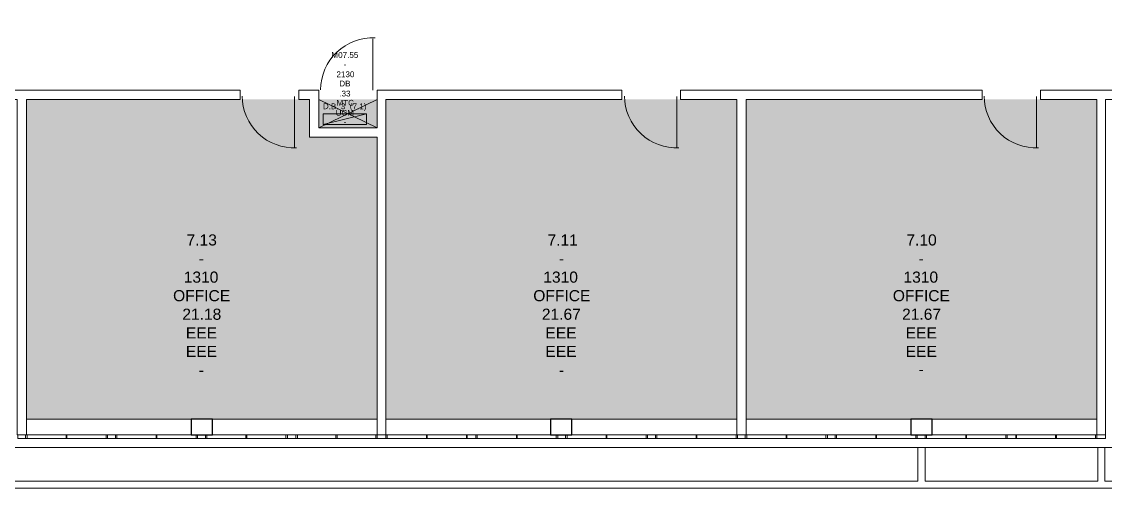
# Model space of a CAD drawing. Header units: millimetres. Extents: x 0 to 58.8, y 0 to 18.9.
# Drawn here: x 13.01 to 28.26, y 1.77 to 8.34 of the extents above; entities that cross this region are included whole.
import ezdxf

# ---------------------------------------------------------------- set-up
doc = ezdxf.new("R2010")
doc.units = ezdxf.units.MM
for name, color, linetype in [('PDF_014407$BL', 7, 'Continuous'), ('PDF_014407$DR', 7, 'Continuous'), ('PDF_014407$EQ', 7, 'Continuous'), ('PDF_014407$WA', 7, 'Continuous'), ('PDF_014407$WA-COL', 7, 'Continuous'), ('PDF_014407$WN', 7, 'Continuous'), ('PDF_Text', 7, 'Continuous')]:
    doc.layers.add(name, color=color, linetype=linetype)
doc.layers.add('PDF_014407$HL-TMP', color=7, linetype='Continuous', true_color=0x800000)
doc.styles.add('PDF ArialMT', font='arial.ttf')

msp = doc.modelspace()

# ---------------------------------------------------------------- linework, layer by layer
at = {"layer": 'PDF_014407$BL', "lineweight": 9}
for points in [[(3.119, 17.905), (3.119, 18.106), (2.286, 18.929), (0.951, 18.929), (-0.003, 17.975), (-0.003, 12.564), (0.098, 12.564), (0.098, 2.446), (0.198, 2.446), (0.198, 2.345), (39.68, 2.345)], [(17.193, 6.843), (18.017, 7.244)], [(18.017, 6.843), (17.193, 7.244)], [(18.017, 2.747), (13.078, 2.747)], [(23.076, 2.747), (18.137, 2.747)], [(28.145, 2.747), (23.206, 2.747)], [(39.68, 1.773), (0.349, 1.773), (0.349, 2.345)], [(25.626, 2.345), (25.626, 1.873), (0.449, 1.873), (0.449, 2.345)], [(25.726, 2.345), (25.726, 1.873), (28.155, 1.873), (28.155, 2.345)], [(30.685, 2.345), (30.685, 1.873), (28.256, 1.873), (28.256, 2.345)]]:
    msp.add_lwpolyline(points, dxfattribs=at)
at = {"layer": 'PDF_014407$DR', "lineweight": 0}
for points in [[(17.956, 7.375), (17.956, 8.097), (17.956, 7.375)], [(16.852, 7.284), (16.852, 6.561), (16.852, 7.284)], [(22.233, 7.284), (22.233, 6.561), (22.233, 7.284)], [(27.292, 7.284), (27.292, 6.561), (27.292, 7.284)]]:
    msp.add_lwpolyline(points, dxfattribs=at)
for centre, start, end in [((17.948, 7.381), 87.0447, 180), ((16.844, 7.291), 180, 272.9553), ((22.225, 7.291), 180, 272.9553), ((27.285, 7.291), 180, 272.9553)]:
    msp.add_arc(centre, 0.728, start, end, dxfattribs=at)
at = {"layer": 'PDF_014407$EQ', "lineweight": 9}
msp.add_lwpolyline([(17.254, 6.893), (17.866, 7.043)], dxfattribs=at)
msp.add_lwpolyline([(17.866, 7.043), (17.254, 7.043), (17.254, 6.893), (17.866, 6.893)], close=True, dxfattribs=at)
at = {"layer": 'PDF_014407$EQ', "transparency": 33554559}
msp.add_solid([(17.254, 7.043), (17.866, 7.043), (17.254, 6.893)], dxfattribs=at)
at = {"layer": 'PDF_014407$HL-TMP', "transparency": 33554559}
for points in [[(17.063, 7.244), (13.078, 7.244), (17.063, 6.712)], [(13.078, 7.244), (17.063, 6.712), (13.078, 6.712)], [(23.076, 7.244), (18.137, 7.244), (23.076, 2.747)], [(18.137, 7.244), (23.076, 2.747), (18.137, 2.747)], [(28.145, 7.244), (23.206, 7.244), (28.145, 2.747)], [(23.206, 7.244), (28.145, 2.747), (23.206, 2.747)], [(18.017, 6.712), (13.078, 6.712), (18.017, 2.747)], [(13.078, 6.712), (18.017, 2.747), (13.078, 2.747)]]:
    msp.add_solid(points, dxfattribs=at)
at = {"layer": 'PDF_014407$HL-TMP', "color": 191, "true_color": 0xbb77ff, "transparency": 33554559}
for points in [[(18.017, 7.244), (17.193, 7.244), (18.017, 6.843)], [(17.193, 7.244), (18.017, 6.843), (17.193, 6.843)]]:
    msp.add_solid(points, dxfattribs=at)
at = {"layer": 'PDF_014407$WA', "lineweight": 20}
for points in [[(12.154, 7.244), (12.947, 7.244), (12.947, 2.526), (13.078, 2.526), (13.078, 7.244), (16.089, 7.244), (16.089, 7.375), (12.154, 7.375)], [(18.017, 6.843), (17.193, 6.843), (17.193, 7.375), (16.912, 7.375), (16.912, 7.244), (17.063, 7.244), (17.063, 6.712), (18.017, 6.712), (18.017, 2.526), (18.137, 2.526), (18.137, 7.244), (21.46, 7.244), (21.46, 7.375), (18.017, 7.375)], [(26.529, 7.375), (22.283, 7.375), (22.283, 7.244), (23.076, 7.244), (23.076, 2.526), (23.206, 2.526), (23.206, 7.244), (26.529, 7.244)], [(31.589, 7.375), (27.352, 7.375), (27.352, 7.244), (28.145, 7.244), (28.145, 2.526), (28.266, 2.526), (28.266, 7.244), (31.589, 7.244)], [(13.068, 2.476), (12.957, 2.476), (12.957, 2.526), (13.068, 2.526)], [(14.332, 2.476), (14.222, 2.476), (14.222, 2.526), (14.332, 2.526)], [(15.597, 2.476), (15.597, 2.526), (15.487, 2.526), (15.487, 2.476)], [(16.872, 2.476), (16.752, 2.476), (16.752, 2.526), (16.872, 2.526)], [(18.137, 2.476), (18.017, 2.476), (18.017, 2.526), (18.137, 2.526)], [(19.402, 2.476), (19.281, 2.476), (19.281, 2.526), (19.402, 2.526)], [(20.667, 2.476), (20.556, 2.476), (20.556, 2.526), (20.667, 2.526)], [(21.932, 2.476), (21.821, 2.476), (21.821, 2.526), (21.932, 2.526)], [(23.196, 2.476), (23.086, 2.476), (23.086, 2.526), (23.196, 2.526)], [(24.461, 2.476), (24.351, 2.476), (24.351, 2.526), (24.461, 2.526)], [(25.726, 2.476), (25.616, 2.476), (25.616, 2.526), (25.726, 2.526)], [(27.001, 2.476), (27.001, 2.526), (26.881, 2.526), (26.881, 2.476)], [(28.266, 2.476), (28.145, 2.476), (28.145, 2.526), (28.266, 2.526)]]:
    msp.add_lwpolyline(points, close=True, dxfattribs=at)
for points in [[(17.163, 7.375), (17.143, 7.375)], [(25.827, 2.747), (25.525, 2.747)]]:
    msp.add_lwpolyline(points, dxfattribs=at)
at = {"layer": 'PDF_014407$WA-COL', "lineweight": 25}
for points in [[(15.698, 2.747), (15.396, 2.747), (15.396, 2.526), (15.698, 2.526)], [(20.757, 2.747), (20.456, 2.747), (20.456, 2.526), (20.757, 2.526)], [(25.827, 2.747), (25.525, 2.747), (25.525, 2.526), (25.827, 2.526)]]:
    msp.add_lwpolyline(points, close=True, dxfattribs=at)
msp.add_lwpolyline([(20.757, 2.747), (20.456, 2.747)], dxfattribs=at)
at = {"layer": 'PDF_014407$WN', "lineweight": 0}
for points in [[(13.64, 2.526), (13.64, 2.496), (13.64, 2.476), (13.65, 2.476), (13.65, 2.496), (13.65, 2.526), (13.64, 2.526), (13.098, 2.526), (13.64, 2.526), (14.202, 2.526), (14.222, 2.526), (13.068, 2.526), (13.088, 2.526), (13.098, 2.526)], [(13.068, 2.476), (13.068, 2.526), (13.068, 2.476), (13.088, 2.476), (13.088, 2.526), (13.088, 2.496)], [(13.088, 2.476), (13.65, 2.476)], [(14.202, 2.496), (14.202, 2.476), (14.192, 2.476)], [(14.222, 2.476), (14.222, 2.526), (14.222, 2.476), (14.202, 2.476), (14.202, 2.526)], [(14.905, 2.526), (14.905, 2.496), (14.905, 2.476), (14.915, 2.476), (14.915, 2.496), (14.915, 2.526), (14.905, 2.526), (14.363, 2.526), (14.905, 2.526), (15.467, 2.526), (15.487, 2.526), (14.332, 2.526), (14.352, 2.526), (14.363, 2.526)], [(14.332, 2.476), (14.332, 2.526), (14.332, 2.476), (14.352, 2.476), (14.352, 2.526), (14.352, 2.496)], [(14.352, 2.476), (14.915, 2.476)], [(15.467, 2.496), (15.467, 2.476), (15.457, 2.476)], [(15.487, 2.476), (15.487, 2.526), (15.487, 2.476), (15.467, 2.476), (15.467, 2.526)], [(16.169, 2.526), (16.169, 2.496), (16.169, 2.476), (16.179, 2.476), (16.179, 2.496), (16.179, 2.526), (16.169, 2.526), (15.637, 2.526), (16.169, 2.526), (16.732, 2.526), (16.752, 2.526), (15.597, 2.526), (15.617, 2.526), (15.637, 2.526)], [(15.597, 2.476), (15.597, 2.526), (15.597, 2.476), (15.617, 2.476), (15.617, 2.526), (15.617, 2.496)], [(15.617, 2.476), (16.179, 2.476)], [(16.732, 2.496), (16.732, 2.476), (16.722, 2.476)], [(16.752, 2.476), (16.752, 2.526), (16.752, 2.476), (16.732, 2.476), (16.732, 2.526)], [(17.434, 2.526), (17.434, 2.496), (17.434, 2.476), (17.454, 2.476), (17.454, 2.496), (17.454, 2.526), (17.434, 2.526), (16.902, 2.526), (17.434, 2.526), (17.996, 2.526), (18.017, 2.526), (16.872, 2.526), (16.892, 2.526), (16.902, 2.526)], [(16.872, 2.476), (16.872, 2.526), (16.872, 2.476), (16.892, 2.476), (16.892, 2.526), (16.892, 2.496)], [(16.892, 2.476), (17.454, 2.476)], [(17.996, 2.496), (17.996, 2.476), (17.986, 2.476)], [(18.017, 2.476), (18.017, 2.526), (18.017, 2.476), (17.996, 2.476), (17.996, 2.526)], [(18.709, 2.526), (18.709, 2.496), (18.709, 2.476), (18.719, 2.476), (18.719, 2.496), (18.719, 2.526), (18.709, 2.526), (18.167, 2.526), (18.709, 2.526), (19.271, 2.526), (19.281, 2.526), (18.137, 2.526), (18.157, 2.526), (18.167, 2.526)], [(18.137, 2.476), (18.137, 2.526), (18.137, 2.476), (18.157, 2.476), (18.157, 2.526), (18.157, 2.496)], [(18.157, 2.476), (18.719, 2.476)], [(19.271, 2.496), (19.271, 2.476), (19.251, 2.476)], [(19.281, 2.476), (19.281, 2.526), (19.281, 2.476), (19.271, 2.476), (19.271, 2.526)], [(19.974, 2.526), (19.974, 2.496), (19.974, 2.476), (19.984, 2.476), (19.984, 2.496), (19.984, 2.526), (19.974, 2.526), (19.432, 2.526), (19.974, 2.526), (20.536, 2.526), (20.556, 2.526), (19.402, 2.526), (19.422, 2.526), (19.432, 2.526)], [(19.402, 2.476), (19.402, 2.526), (19.402, 2.476), (19.422, 2.476), (19.422, 2.526), (19.422, 2.496)], [(19.422, 2.476), (19.984, 2.476)], [(20.536, 2.496), (20.536, 2.476), (20.526, 2.476)], [(20.556, 2.476), (20.556, 2.526), (20.556, 2.476), (20.536, 2.476), (20.536, 2.526)], [(21.239, 2.526), (21.239, 2.496), (21.239, 2.476), (21.249, 2.476), (21.249, 2.496), (21.249, 2.526), (21.239, 2.526), (20.697, 2.526), (21.239, 2.526), (21.801, 2.526), (21.821, 2.526), (20.667, 2.526), (20.687, 2.526), (20.697, 2.526)], [(20.667, 2.476), (20.667, 2.526), (20.667, 2.476), (20.687, 2.476), (20.687, 2.526), (20.687, 2.496)], [(20.687, 2.476), (21.249, 2.476)], [(21.801, 2.496), (21.801, 2.476), (21.791, 2.476)], [(21.821, 2.476), (21.821, 2.526), (21.821, 2.476), (21.801, 2.476), (21.801, 2.526)], [(22.504, 2.526), (22.504, 2.496), (22.504, 2.476), (22.514, 2.476), (22.514, 2.496), (22.514, 2.526), (22.504, 2.526), (21.962, 2.526), (22.504, 2.526), (23.066, 2.526), (23.086, 2.526), (21.932, 2.526), (21.952, 2.526), (21.962, 2.526)], [(21.932, 2.476), (21.932, 2.526), (21.932, 2.476), (21.952, 2.476), (21.952, 2.526), (21.952, 2.496)], [(21.952, 2.476), (22.514, 2.476)], [(23.066, 2.496), (23.066, 2.476), (23.056, 2.476)], [(23.086, 2.476), (23.086, 2.526), (23.086, 2.476), (23.066, 2.476), (23.066, 2.526)], [(23.769, 2.526), (23.769, 2.496), (23.769, 2.476), (23.779, 2.476), (23.779, 2.496), (23.779, 2.526), (23.769, 2.526), (23.227, 2.526), (23.769, 2.526), (24.331, 2.526), (24.351, 2.526), (23.196, 2.526), (23.217, 2.526), (23.227, 2.526)], [(23.196, 2.476), (23.196, 2.526), (23.196, 2.476), (23.217, 2.476), (23.217, 2.526), (23.217, 2.496)], [(23.217, 2.476), (23.779, 2.476)], [(24.331, 2.496), (24.331, 2.476), (24.321, 2.476)], [(24.351, 2.476), (24.351, 2.526), (24.351, 2.476), (24.331, 2.476), (24.331, 2.526)], [(25.033, 2.526), (25.033, 2.496), (25.033, 2.476), (25.044, 2.476), (25.044, 2.496), (25.044, 2.526), (25.033, 2.526), (24.491, 2.526), (25.033, 2.526), (25.596, 2.526), (25.616, 2.526), (24.461, 2.526), (24.481, 2.526), (24.491, 2.526)], [(24.461, 2.476), (24.461, 2.526), (24.461, 2.476), (24.481, 2.476), (24.481, 2.526), (24.481, 2.496)], [(24.481, 2.476), (25.044, 2.476)], [(25.596, 2.496), (25.596, 2.476), (25.586, 2.476)], [(25.616, 2.476), (25.616, 2.526), (25.616, 2.476), (25.596, 2.476), (25.596, 2.526)], [(26.298, 2.526), (26.298, 2.496), (26.298, 2.476), (26.308, 2.476), (26.308, 2.496), (26.308, 2.526), (26.298, 2.526), (25.756, 2.526), (26.298, 2.526), (26.86, 2.526), (26.881, 2.526), (25.726, 2.526), (25.746, 2.526), (25.756, 2.526)], [(25.726, 2.476), (25.726, 2.526), (25.726, 2.476), (25.746, 2.476), (25.746, 2.526), (25.746, 2.496)], [(25.746, 2.476), (26.308, 2.476)], [(26.86, 2.496), (26.86, 2.476), (26.85, 2.476)], [(26.881, 2.476), (26.881, 2.526), (26.881, 2.476), (26.86, 2.476), (26.86, 2.526)], [(27.563, 2.526), (27.563, 2.496), (27.563, 2.476), (27.573, 2.476), (27.573, 2.496), (27.573, 2.526), (27.563, 2.526), (27.031, 2.526), (27.563, 2.526), (28.125, 2.526), (28.145, 2.526), (27.001, 2.526), (27.011, 2.526), (27.031, 2.526)], [(27.001, 2.476), (27.001, 2.526), (27.001, 2.476), (27.011, 2.476), (27.011, 2.526), (27.011, 2.496)], [(27.011, 2.476), (27.573, 2.476)], [(28.125, 2.496), (28.125, 2.476), (28.115, 2.476)], [(28.145, 2.476), (28.145, 2.526), (28.145, 2.476), (28.125, 2.476), (28.125, 2.526)]]:
    msp.add_lwpolyline(points, dxfattribs=at)
for points in [[(13.65, 2.476), (14.192, 2.476)], [(14.915, 2.476), (15.457, 2.476)], [(16.179, 2.476), (16.722, 2.476)], [(17.454, 2.476), (17.986, 2.476)], [(18.719, 2.476), (19.251, 2.476)], [(19.984, 2.476), (20.526, 2.476)], [(21.249, 2.476), (21.791, 2.476)], [(22.514, 2.476), (23.056, 2.476)], [(23.779, 2.476), (24.321, 2.476)], [(25.044, 2.476), (25.586, 2.476)], [(26.308, 2.476), (26.85, 2.476)], [(27.573, 2.476), (28.115, 2.476)]]:
    msp.add_lwpolyline(points, close=True, dxfattribs=at)

# ---------------------------------------------------------------- texts
at = {"layer": 'PDF_Text', "attachment_point": 4, "style": 'PDF ArialMT'}
for s, insert, char_height in [('M07.55', (17.371, 7.868), 0.0815), ('2130', (17.442, 7.597), 0.0815), ('-', (17.542, 7.738), 0.0815), ('DB', (17.482, 7.467), 0.0815), ('.33', (17.482, 7.326), 0.0815), ('D.B. 3  (7.1)', (17.251, 7.135), 0.0815), ('MTC', (17.442, 7.196), 0.0815), ('UCM', (17.431, 7.055), 0.0815), ('-', (17.542, 6.925), 0.0815), ('7.13', (15.333, 5.266), 0.1569), ('7.11', (20.413, 5.266), 0.1569), ('7.10', (25.463, 5.266), 0.1569), ('-', (15.504, 5.005), 0.157), ('-', (20.574, 5.005), 0.157), ('-', (25.633, 5.005), 0.157), ('1310', (15.293, 4.743), 0.1569), ('1310', (20.353, 4.743), 0.1569), ('1310', (25.422, 4.743), 0.1569), ('OFFICE', (15.143, 4.482), 0.1569), ('OFFICE', (20.212, 4.482), 0.1569), ('OFFICE', (25.272, 4.482), 0.1569), ('21.18', (15.273, 4.221), 0.1569), ('21.67', (20.333, 4.221), 0.1569), ('21.67', (25.402, 4.221), 0.1569), ('EEE', (15.323, 3.96), 0.1569), ('EEE', (20.383, 3.96), 0.1569), ('EEE', (25.453, 3.96), 0.1569), ('EEE', (15.323, 3.699), 0.1569), ('EEE', (20.383, 3.699), 0.1569), ('EEE', (25.453, 3.699), 0.1569), ('-', (15.504, 3.438), 0.157), ('-', (20.574, 3.438), 0.157), ('-', (25.633, 3.448), 0.157)]:
    msp.add_mtext(s, dxfattribs=dict(at, insert=insert, char_height=char_height))

doc.saveas('drawing.dxf')
